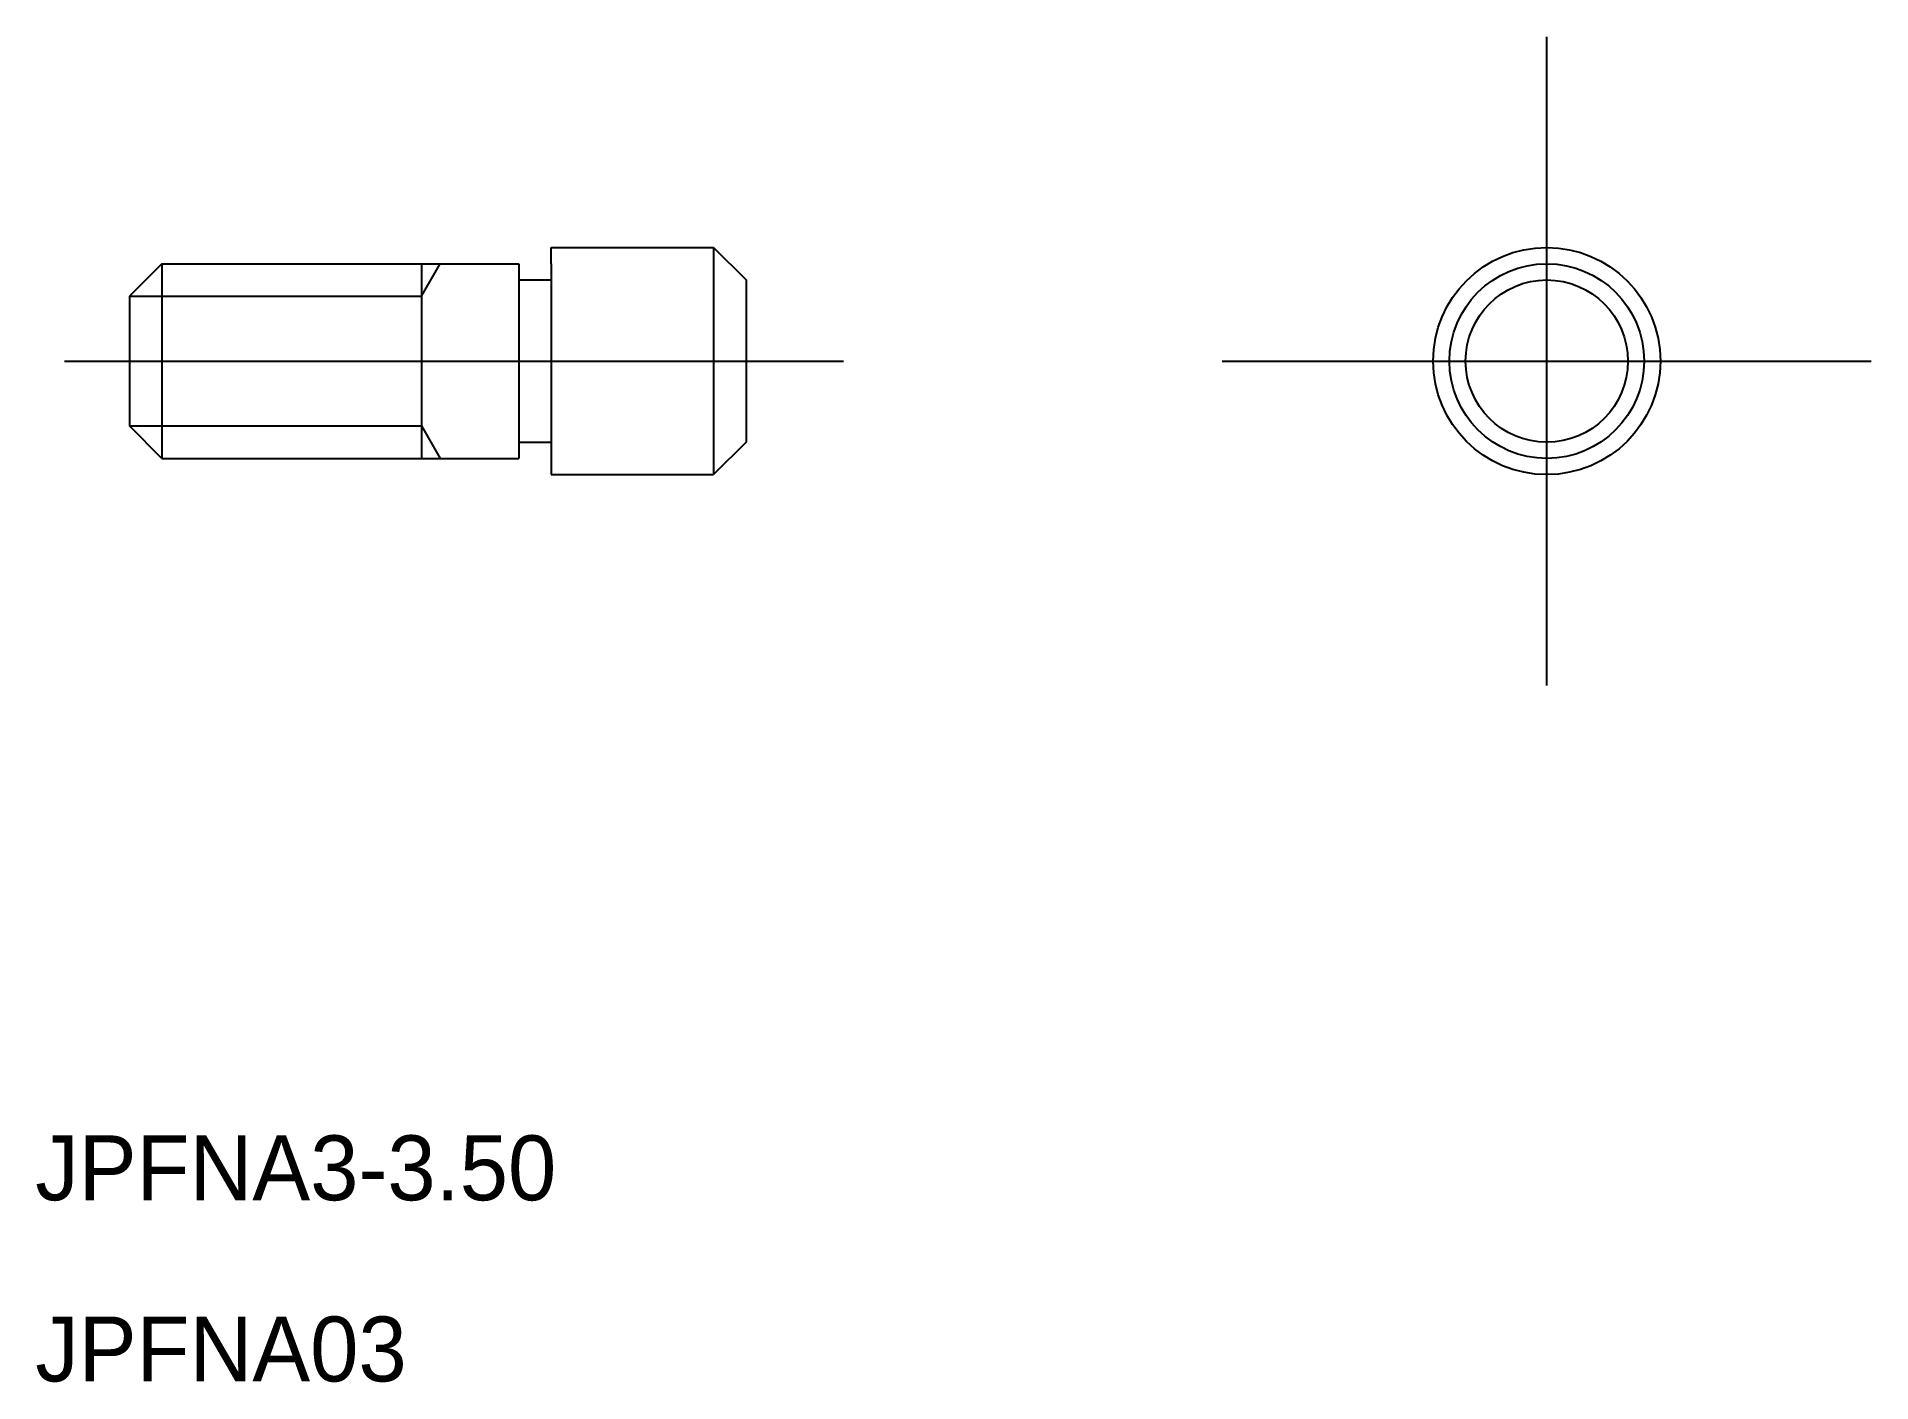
# Model space of a CAD drawing. Extents: x 576.3 to 604.6, y 576.8 to 597.6.
import ezdxf

# ---------------------------------------------------------------- set-up
doc = ezdxf.new("R2010")
doc.units = 0
doc.linetypes.add('CENTER', pattern=[50.8, 31.75, -6.35, 6.35, -6.35])
doc.linetypes.add('DASHED', pattern=[19.05, 12.7, -6.35])
doc.layers.get('0').update_dxf_attribs({"linetype": 'CONTINUOUS'})
doc.layers.add('CENTER', color=1, linetype='CENTER')

msp = doc.modelspace()

# ---------------------------------------------------------------- linework, layer by layer
at = {"color": 7, "linetype": 'CONTINUOUS'}
for p, q in [((584.249, 594.076), (584.249, 594.326)), ((584.249, 594.326), (586.749, 594.326)), ((586.749, 594.326), (587.249, 593.826)), ((586.749, 594.326), (586.749, 590.826)), ((578.249, 594.076), (577.749, 593.576)), ((578.249, 594.076), (583.749, 594.076)), ((578.249, 594.076), (578.249, 591.076)), ((582.249, 594.076), (582.249, 591.076)), ((583.749, 594.076), (583.749, 591.076)), ((584.249, 594.076), (584.249, 591.076)), ((583.749, 593.826), (584.249, 593.826)), ((587.249, 593.826), (587.249, 591.326)), ((577.749, 593.576), (577.749, 591.576)), ((578.249, 591.076), (577.749, 591.576)), ((583.749, 591.326), (584.249, 591.326)), ((587.249, 591.326), (586.749, 590.826)), ((578.249, 591.076), (583.749, 591.076)), ((584.249, 591.076), (584.249, 590.826)), ((584.249, 590.826), (586.749, 590.826))]:
    msp.add_line(p, q, dxfattribs=at)
at = {"color": 3, "linetype": 'CONTINUOUS'}
for p, q in [((582.249, 593.576), (582.538, 594.076)), ((577.749, 593.576), (582.249, 593.576)), ((577.749, 591.576), (582.249, 591.576)), ((582.249, 591.576), (582.538, 591.076))]:
    msp.add_line(p, q, dxfattribs=at)
at = {"color": 7, "linetype": 'CONTINUOUS'}
for radius in [1.75, 1.25]:
    msp.add_circle((599.586, 592.576), radius, dxfattribs=at)
at = {"color": 3, "linetype": 'DASHED'}
msp.add_circle((599.586, 592.576), 1.5, dxfattribs=at)
at = {"layer": 'CENTER', "color": 1, "linetype": 'CONTINUOUS'}
for p, q in [((599.586, 587.576), (599.586, 597.576)), ((594.586, 592.576), (604.586, 592.576))]:
    msp.add_line(p, q, dxfattribs=at)
at = {"layer": 'CENTER', "color": 1, "linetype": 'CENTER'}
msp.add_line((576.749, 592.576), (588.749, 592.576), dxfattribs=at)

# ---------------------------------------------------------------- texts
at = {"color": 7, "linetype": 'CONTINUOUS'}
for s, p in [('JPFNA3-3.50', (576.299, 579.641)), ('JPFNA03', (576.299, 576.849))]:
    msp.add_text(s, height=1, dxfattribs=at).set_placement(p)

doc.saveas('drawing.dxf')
